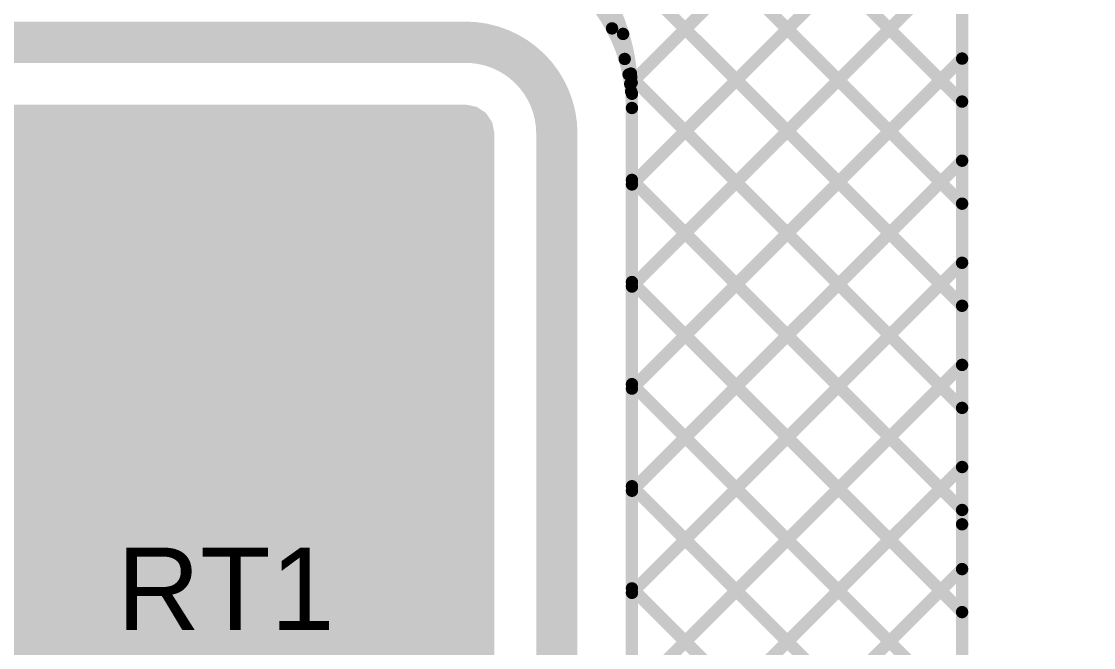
# Model space of a CAD drawing. Header units: inches. Extents: x -38 to 276, y -7 to 269.
# Drawn here: x 43.87 to 57.07, y 114.47 to 122.18 of the extents above; entities that cross this region are included whole.
import ezdxf

# ---------------------------------------------------------------- set-up
doc = ezdxf.new("R2010")
doc.units = ezdxf.units.IN
for name, color, linetype in [('Bottom Layer', 5, 'Continuous'), ('Bottom Overlay', 54, 'Continuous'), ('Top Layer', 1, 'Continuous'), ('Top Overlay', 2, 'Continuous')]:
    doc.layers.add(name, color=color, linetype=linetype)
doc.styles.add('Arial', font='', dxfattribs={"height": 0.2})
doc.styles.get('Arial').set_extended_font_data('Arial')

msp = doc.modelspace()

# ---------------------------------------------------------------- hatches: boundary and pattern name
at = {"layer": 'Bottom Layer'}
msp.add_hatch(color=5, dxfattribs=at).paths.add_polyline_path([(49.47251726, 121.12511208), (49.58761736, 121.04820342), (49.66452602, 120.93310332), (49.69111474, 120.79943074), (49.69083788, 120.7973327), (49.69083788, 102.27364864), (49.69157447999999, 102.26805556), (49.66110209999999, 102.11486562), (49.57115816, 101.98025578), (49.43654832, 101.89031184), (49.28335838, 101.85983946), (49.27776529999999, 101.86057606), (47.26595068, 101.86057606), (47.22792688, 101.89859986), (46.99807466, 102.0313047), (46.74170738, 102.099999), (46.4762977, 102.099999), (46.21993042, 102.0313047), (45.9900782, 101.89859986), (45.80240267999999, 101.71092434), (45.66969784, 101.48107212), (45.60100354, 101.22470484), (45.60100354, 100.95929516), (45.66969784, 100.70292788), (45.80240267999999, 100.47307566), (45.9900782, 100.28540014), (46.14777917999999, 100.1943513), (46.11374825999999, 100.0673513), (45.339, 100.0673513), (45.339, 100.2026825), (43.053, 100.2026825), (43.053, 100.0833533), (41.41267561999999, 100.0833533), (41.41179678, 100.08547674), (41.40967334, 100.08635558), (41.40967334, 100.30259594), (42.061003, 100.30259594), (42.061003, 105.12859594), (38.96500208, 105.12859594), (38.96500208, 100.30259594), (39.61633174, 100.30259594), (39.61633174, 100.076), (39.61539702, 100.076), (39.64973274, 99.72738754), (39.7514191, 99.39217357999999), (39.91654704, 99.08323845999999), (40.13877418, 98.81245414), (40.4095585, 98.590227), (40.71849362, 98.42509906), (41.05370758, 98.32341269999999), (41.40232003999999, 98.28907697999999), (41.40232003999999, 98.2900117), (43.053, 98.2900117), (43.053, 98.17068249999998), (45.339, 98.17068249999998), (45.339, 98.2740097), (47.85257384, 98.2740097), (47.85499954, 98.26568104), (47.75972668, 98.1386785), (47.0269951, 98.1386785), (47.0269951, 97.16199261999999), (46.89999256, 97.06454044), (46.76858566, 97.09975245999999), (46.50317597999999, 97.09975245999999), (46.2468087, 97.03105816), (46.01695648, 96.89835332), (45.82928096, 96.7106778), (45.69657612, 96.48082558), (45.62788182, 96.2244583), (45.62788182, 95.95904861999999), (45.69657612, 95.70268134), (45.82928096, 95.47282912), (46.01695648, 95.28515359999999), (46.2468087, 95.15244875999998), (46.39504056, 95.11273077999999), (46.43695818, 95.09536734), (46.4819365, 95.0894466), (46.50317597999999, 95.08375446), (46.52516222, 95.08375446), (46.63588082, 95.0691774), (46.74659942, 95.08375446), (46.76858566, 95.08375446), (46.78982514, 95.0894466), (46.83480346, 95.09536734), (46.87672108, 95.11273077999999), (47.02495294, 95.15244875999998), (47.1340053, 95.21541027999999), (47.24399237999999, 95.15191028), (47.24399237999999, 94.6212992), (46.38030601999999, 94.6212992), (46.38030601999999, 91.82729919999998), (49.13699342, 91.82729919999998), (49.13699342, 90.06288058), (50.95299181999999, 90.06288058), (50.95299181999999, 90.25229345999999), (51.40641992, 90.25229345999999), (51.40641992, 90.13186952), (53.31141992, 90.13186952), (53.31141992, 91.33632736), (54.49386612, 91.33632736), (54.49386612, 90.13183649999999), (56.39886611999999, 90.13183649999999), (56.39886611999999, 90.18821433999999), (57.82277741999999, 90.18821433999999), (57.85964551999999, 90.06668296), (57.8374002, 90.05181888), (57.80132712, 90.01574579999999), (57.75891166, 89.98740448), (57.5820159, 89.81051126), (54.49358418, 86.72207954), (54.34662993999999, 86.58888955999998), (54.00680588, 86.3618288), (53.64104334, 86.21032541999999), (53.24018308, 86.13058973999999), (53.04211134000001, 86.120859), (42.78003382, 86.120859), (42.72742787999999, 86.24785899999999), (42.955464, 86.47589511999999), (43.218989, 86.87028853999999), (43.4005101, 87.30851727999999), (43.49304737999999, 87.77373605999999), (43.49304737999999, 88.2480709), (43.4005101, 88.71328967999999), (43.218989, 89.15151841999999), (42.955464, 89.54591183999999), (42.62005953999999, 89.8813163), (42.22566611999999, 90.1448413), (41.78743738, 90.3263624), (41.3222186, 90.41889968), (40.84788376, 90.41889968), (40.38266498, 90.3263624), (39.94443623999999, 90.1448413), (39.55004281999999, 89.8813163), (39.21463836, 89.54591183999999), (38.95111336, 89.15151841999999), (38.76959226, 88.71328967999999), (38.67705497999999, 88.2480709), (38.67705497999999, 87.77373605999999), (38.76959226, 87.30851727999999), (38.95111336, 86.87028853999999), (39.21463836, 86.47589511999999), (39.44267447999999, 86.24785899999999), (39.39006853999999, 86.120859), (34.2978105, 86.120859), (34.22464833999999, 86.12445056), (34.06892602, 86.15542586), (33.93406471999999, 86.21128808), (33.81270352, 86.29237758), (33.7094703, 86.3956108), (33.6283808, 86.516972), (33.57251858, 86.65183329999999), (33.54154328, 86.80755561999999), (33.53795172, 86.88072285999999), (33.5379441, 106.17197968), (33.53794918, 106.32208098), (33.52799746, 106.37211644), (33.528, 106.42313488), (33.4694403, 106.71757168), (33.44991786, 106.76470646), (33.43996614, 106.81474192), (33.32508702, 107.09209468), (33.29674062, 107.13451776), (33.27722072, 107.18164492), (33.11043669999999, 107.43125834), (33.07436616, 107.46732888), (33.0460223, 107.50974942), (32.83374687999999, 107.72202484), (32.79132888, 107.7503687), (32.75525326, 107.78644178), (32.50564238, 107.95322326), (32.45851013999999, 107.9727457), (32.41609214, 108.00108702), (32.31001666, 108.0450214), (32.3352795, 108.17202394), (46.06427922, 108.1720214), (46.19186595999999, 108.17201632), (46.26660545999999, 108.18185374), (46.34182248, 108.18678134), (46.59209376, 108.23655772), (46.66347792, 108.26078678), (46.7362794, 108.28029398), (46.97203204, 108.37794174), (47.0372948, 108.4156201), (47.10491214, 108.44896522), (47.31708088, 108.59073278), (47.37375082, 108.64043042), (47.43355258, 108.68631806), (47.61398655999999, 108.8667495), (47.6598742, 108.9265538), (47.7095693, 108.98321866), (47.85133432, 109.19538994), (47.88467436, 109.26299204), (47.92236034, 109.32827004), (48.0200081, 109.56402014), (48.03951275999999, 109.636814), (48.06374436, 109.70820324), (48.11352328, 109.95847198), (48.11845342, 110.03370424), (48.1282883, 110.10843612), (48.12828321999999, 110.23602286), (48.1282883, 116.205), (48.1265484, 116.21821816), (48.12782856, 116.23144648), (48.12211864, 116.39726784), (48.10971582, 116.47161618), (48.10219742, 116.54662492), (48.02628952, 116.86966466), (47.99962206, 116.94015474), (47.9776155, 117.01225518), (47.84014561999999, 117.31427896), (47.8002346, 117.37821838), (47.76459078, 117.44462668), (47.57084212, 117.71402924), (47.519209, 117.76897198), (47.47130205999999, 117.82714052), (47.22871682, 118.05356628), (47.1673809, 118.0973635), (47.10902948, 118.14508248), (46.826932, 118.31983194), (46.75821484, 118.35082502), (46.69168715999999, 118.3862377), (46.38091562, 118.5025951), (46.30750199999999, 118.51958008), (46.2353152, 118.5413428), (45.90781775999999, 118.5948352), (45.83245596, 118.597172), (45.75744976, 118.60442878), (45.60489482, 118.59917098), (27.19886102, 118.59917606), (27.19882292, 118.59917098), (27.04814758, 118.59917352), (26.9734284, 118.58933864), (26.89819106, 118.58440596), (26.60253252, 118.5255948), (26.53114836, 118.5013632), (26.45835704, 118.48185854), (26.17985366, 118.36649936), (26.11458074, 118.32881592), (26.0469761, 118.29547588), (25.79632636, 118.1279959), (25.73965388, 118.07829572), (25.67986482, 118.03241824), (25.46670547999999, 117.81926144), (25.420828, 117.75947238), (25.3711202, 117.70279228), (25.20364276, 117.45214508), (25.1703078, 117.38454806), (25.13261674, 117.31926498), (25.01725756, 117.0407616), (24.99774528, 116.96794742), (24.9735213, 116.8965785), (24.91471268, 116.6009225), (24.90978254, 116.52570802), (24.89994512, 116.45098376), (24.89994512, 116.30026016), (24.89994512, 110.6305763), (24.89994512, 110.46412756), (24.90978508, 110.3893906), (24.91471268, 110.31418882), (24.93370172, 110.218728), (24.8260362, 110.109), (19.81200508, 110.109), (19.81200508, 107.31500254), (19.81200254, 107.31500254), (19.76886318, 107.2058689), (17.27201016, 107.2058689), (17.27201016, 106.1842936), (12.9539365, 106.1842936), (12.9539365, 106.3041689), (12.95381458, 106.3041689), (12.95381458, 108.05667238), (11.37343674, 108.05667238), (11.37343674, 108.86687142), (11.61881598, 108.86687142), (11.61881598, 109.81687206), (11.61881598, 110.49404368), (11.63764246, 110.51286762), (11.68627076, 110.52589782), (11.73618938, 110.53246626), (11.78276282, 110.55175502), (11.83144192, 110.56479792), (11.87581826, 110.5831799), (12.00281826, 110.50287018), (12.00281826, 108.86687142), (14.23881582, 108.86687142), (14.23881582, 108.91629474), (16.25158294, 108.91629474), (16.25158294, 108.91166178), (16.70570446, 108.95638864), (17.14237618, 109.08885218), (17.54481378, 109.3039597), (17.89755374, 109.59344604), (18.18704008, 109.946186), (18.4021476, 110.3486236), (18.53461114, 110.78529532), (18.579338, 111.23941684), (18.57470504, 111.23941684), (18.57470504, 113.2150009), (19.95699336, 113.2150009), (19.95699336, 115.1309991), (19.7425691, 115.1309991), (19.7425691, 120.84026632), (19.74271642, 120.84026632), (19.76639176, 120.95928564), (19.83380844, 121.0601846), (19.9347074, 121.12760128), (20.05372672, 121.15127662), (20.05372672, 121.15142394), (49.33674664, 121.15142394), (49.33884467999999, 121.1517008)])
h = msp.add_hatch(color=5, dxfattribs=at)
edge = h.paths.add_edge_path()
edge.add_arc((27.19886281605377, 116.3002583639462), 1.530341636054822, 90.00006724400521, 179.999932755995, ccw=False)
edge.add_line((27.19886102, 117.8306), (45.61810282, 117.8306))
edge.add_arc((45.67611681664724, 116.1470052393801), 1.684593999097036, 1.9728858924630117, 91.9735405291899, ccw=False)
edge.add_line((47.35971224, 116.205), (47.35971224, 110.23599492))
edge.add_arc((46.06434959582116, 110.2359601041081), 1.295362644646722, -90.00165230246682, 0.0015399576905110735, ccw=False)
edge.add_line((46.06431223999999, 108.94059746), (27.35849748, 108.9406))
edge.add_arc((27.35849748, 110.6305763), 1.6899763, 180, 270, ccw=False)
edge.add_line((25.66852118, 110.6305763), (25.66852118, 116.30026016))
at = {"layer": 'Top Layer'}
h = msp.add_hatch(color=1, dxfattribs=at)
h.paths.add_polyline_path([(48.354996, 100.7194455), (47.65704464, 100.7194455), (47.57973212, 100.82020222), (47.61700154, 100.95929516), (47.61700154, 101.22470484), (47.54830724, 101.48107212), (47.4156024, 101.71092434), (47.22792688, 101.89859986), (46.99807466, 102.0313047), (46.74170738, 102.099999), (46.4762977, 102.099999), (46.21993042, 102.0313047), (45.9900782, 101.89859986), (45.80240267999999, 101.71092434), (45.66969784, 101.48107212), (45.60100354, 101.22470484), (45.60100354, 100.95929516), (45.63827295999999, 100.82020222), (45.56096044, 100.7194455), (11.11535496, 100.7194455), (11.01499702, 100.78376846), (11.01499702, 117.3100016), (11.01499702, 119.9259984), (11.01499702, 120.523), (48.35499346, 120.523)])
h.paths.add_polyline_path([(28.93916742, 115.73467074), (28.46483258, 115.73467074), (27.9996138, 115.64213346), (27.56138506, 115.46061236), (27.16699164, 115.19708736), (26.83158464, 114.86168036), (26.56805964, 114.46728694), (26.38653854, 114.0290582), (26.29400126, 113.56383942), (26.29400126, 113.08950458), (26.38653854, 112.6242858), (26.56805964, 112.18605706), (26.83158464, 111.79166364), (27.16699164, 111.45625664), (27.56138506, 111.19273164), (27.9996138, 111.01121054), (28.46483258, 110.91867326), (28.93916742, 110.91867326), (29.4043862, 111.01121054), (29.84261494, 111.19273164), (30.23700836, 111.45625664), (30.57241536, 111.79166364), (30.83594036, 112.18605706), (31.01746146, 112.6242858), (31.10999873999999, 113.08950458), (31.10999873999999, 113.56383942), (31.01746146, 114.0290582), (30.83594036, 114.46728694), (30.57241536, 114.86168036), (30.23700836, 115.19708736), (29.84261494, 115.46061236), (29.4043862, 115.64213346)], flags=0)
h.paths.add_polyline_path([(46.40678298, 112.149001), (46.04921702, 112.149001), (45.70383289999999, 112.05645356), (45.39417134, 111.87767058), (45.14133212, 111.62483136), (44.96254914, 111.3151698), (44.8700017, 110.96978568), (44.8700017, 110.61221972), (44.96254914, 110.2668356), (45.14133212, 109.95717404), (45.39417134, 109.70433482), (45.70383289999999, 109.52555184), (46.04921702, 109.4330044), (46.40678298, 109.4330044), (46.75216709999999, 109.52555184), (47.06182866, 109.70433482), (47.31466788, 109.95717404), (47.49345086, 110.2668356), (47.5859983, 110.61221972), (47.5859983, 110.96978568), (47.49345086, 111.3151698), (47.31466788, 111.62483136), (47.06182866, 111.87767058), (46.75216709999999, 112.05645356)], flags=0)
h.paths.add_polyline_path([(28.93916742, 105.73469328), (28.46483258, 105.73469328), (27.9996138, 105.642156), (27.56138506, 105.4606349), (27.16699164, 105.1971099), (26.83158464, 104.8617029), (26.56805964, 104.46730948), (26.38653854, 104.02908074), (26.29400126, 103.56386196), (26.29400126, 103.08952712), (26.38653854, 102.62430834), (26.56805964, 102.1860796), (26.83158464, 101.79168618), (27.16699164, 101.45627918), (27.56138506, 101.19275418), (27.9996138, 101.01123308), (28.46483258, 100.9186958), (28.93916742, 100.9186958), (29.4043862, 101.01123308), (29.84261494, 101.19275418), (30.23700836, 101.45627918), (30.57241536, 101.79168618), (30.83594036, 102.1860796), (31.01746146, 102.62430834), (31.10999873999999, 103.08952712), (31.10999873999999, 103.56386196), (31.01746146, 104.02908074), (30.83594036, 104.46730948), (30.57241536, 104.8617029), (30.23700836, 105.1971099), (29.84261494, 105.4606349), (29.4043862, 105.642156)], flags=0)

# ---------------------------------------------------------------- linework, layer by layer
at = {"layer": 'Bottom Layer'}
for points in [[(20.05372672, 121.92, 0.508, 0.508, 0), (49.33674664, 121.92, 0.508, 0.508, 0)], [(49.33674664, 121.92, 0.508, 0.508, -0.4142135623730951), (50.45941394, 120.7973327, 0.508, 0.508, 0)], [(50.45941394, 102.27364864, 0.508, 0.508, 0), (50.45941394, 120.7973327, 0.508, 0.508, 0)]]:
    msp.add_lwpolyline(points, format="xyseb", dxfattribs=at)
for points in [[(49.20974664, 121.92, 0.254, 0.254, 1), (49.46374664, 121.92, 0.254, 0.254, 1)], [(49.20974664, 121.92, 0.254, 0.254, 1), (49.46374664, 121.92, 0.254, 0.254, 1)], [(50.33241394, 120.7973327, 0.254, 0.254, 1), (50.58641393999999, 120.7973327, 0.254, 0.254, 1)], [(50.33241394, 120.7973327, 0.254, 0.254, 1), (50.58641393999999, 120.7973327, 0.254, 0.254, 1)]]:
    msp.add_lwpolyline(points, format="xyseb", close=True, dxfattribs=at)
at = {"layer": 'Bottom Overlay'}
for points in [[(45.59897153999999, 128.52399492, 0.1524, 0.1524, 0), (55.44833462, 118.67463184, 0.1524, 0.1524, 0)], [(46.85621058, 128.52399238, 0.1524, 0.1524, 0), (55.44833208, 119.93187088, 0.1524, 0.1524, 0)], [(48.11344707999999, 128.52399238, 0.1524, 0.1524, 0), (55.44833208, 121.18910738, 0.1524, 0.1524, 0)], [(51.38060589999999, 121.4225156, 0.1524, 0.1524, 0), (55.20665870000001, 125.2485684, 0.1524, 0.1524, 0)], [(51.3843397, 120.1690129, 0.1524, 0.1524, 0), (55.42593182, 124.21060502, 0.1524, 0.1524, 0)], [(51.3843397, 118.9117764, 0.1524, 0.1524, 0), (55.448327, 122.9757637, 0.1524, 0.1524, 0)], [(51.0844165, 122.4823433, 0.1524, 0.1524, -0.04912700331589597), (51.27496222, 122.02231882, 0.1524, 0.1524, 0)], [(55.44832954, 122.25412684, 0.1524, 0.1524, 0), (55.44833715999999, 115.9842613, 0.1524, 0.1524, 0)], [(51.27496222, 122.02231882, 0.1524, 0.1524, -0.04912710344245239), (51.37210197999999, 121.5339581, 0.1524, 0.1524, 0)], [(51.3843397, 117.6545399, 0.1524, 0.1524, 0), (55.44832954, 121.71852974, 0.1524, 0.1524, 0)], [(51.37210197999999, 121.5339581, 0.1524, 0.1524, -0.02454765824240098), (51.38433208, 121.28500508, 0.1524, 0.1524, 0)], [(51.37607454, 121.48965542, 0.1524, 0.1524, 0), (55.44833462, 117.41739534, 0.1524, 0.1524, 0)], [(51.3843397, 102.53965776, 0.1524, 0.1524, 0), (51.3843397, 121.285, 0.1524, 0.1524, 0)], [(51.3843397, 102.53965522, 0.1524, 0.1524, 0), (51.3843397, 121.285, 0.1524, 0.1524, 0)], [(51.3843397, 116.3973034, 0.1524, 0.1524, 0), (55.44833208, 120.46129578, 0.1524, 0.1524, 0)], [(51.3843397, 120.22415376, 0.1524, 0.1524, 0), (55.44833715999999, 116.1601563, 0.1524, 0.1524, 0)], [(51.3843397, 115.1400669, 0.1524, 0.1524, 0), (55.44833208, 119.20405928, 0.1524, 0.1524, 0)], [(51.3843397, 118.96691726, 0.1524, 0.1524, 0), (55.44833715999999, 114.9029198, 0.1524, 0.1524, 0)], [(51.3843397, 113.8828304, 0.1524, 0.1524, 0), (55.44833462, 117.94682532, 0.1524, 0.1524, 0)], [(51.3843397, 117.70968076, 0.1524, 0.1524, 0), (55.44833715999999, 113.6456833, 0.1524, 0.1524, 0)], [(51.3843397, 112.6255939, 0.1524, 0.1524, 0), (55.44833715999999, 116.68959136, 0.1524, 0.1524, 0)], [(51.3843397, 116.45244426, 0.1524, 0.1524, 0), (55.44833715999999, 112.3884468, 0.1524, 0.1524, 0)], [(55.44833715999999, 115.9842613, 0.1524, 0.1524, 0), (55.4483397, 107.696, 0.1524, 0.1524, 0)], [(51.3843397, 111.3683574, 0.1524, 0.1524, 0), (55.44833715999999, 115.43235486, 0.1524, 0.1524, 0)], [(51.3843397, 115.19520776, 0.1524, 0.1524, 0), (55.4483397, 111.13120776, 0.1524, 0.1524, 0)]]:
    msp.add_lwpolyline(points, format="xyseb", dxfattribs=at)
for points in [[(51.23686222, 122.02231882, 0.0762, 0.0762, 1), (51.31306221999999, 122.02231882, 0.0762, 0.0762, 1)], [(51.23686222, 122.02231882, 0.0762, 0.0762, 1), (51.31306221999999, 122.02231882, 0.0762, 0.0762, 1)], [(55.41022954, 121.71852974, 0.0762, 0.0762, 1), (55.48642954, 121.71852974, 0.0762, 0.0762, 1)], [(51.33400198, 121.5339581, 0.0762, 0.0762, 1), (51.41020198, 121.5339581, 0.0762, 0.0762, 1)], [(51.33400198, 121.5339581, 0.0762, 0.0762, 1), (51.41020198, 121.5339581, 0.0762, 0.0762, 1)], [(51.33797454, 121.48965542, 0.0762, 0.0762, 1), (51.41417454, 121.48965542, 0.0762, 0.0762, 1)], [(51.34250589999999, 121.4225156, 0.0762, 0.0762, 1), (51.4187059, 121.4225156, 0.0762, 0.0762, 1)], [(51.34623208, 121.28500508, 0.0762, 0.0762, 1), (51.42243208, 121.28500508, 0.0762, 0.0762, 1)], [(51.3462397, 121.285, 0.0762, 0.0762, 1), (51.4224397, 121.285, 0.0762, 0.0762, 1)], [(51.3462397, 121.285, 0.0762, 0.0762, 1), (51.4224397, 121.285, 0.0762, 0.0762, 1)], [(55.41023208, 121.18910738, 0.0762, 0.0762, 1), (55.48643207999999, 121.18910738, 0.0762, 0.0762, 1)], [(55.41023208, 120.46129578, 0.0762, 0.0762, 1), (55.48643207999999, 120.46129578, 0.0762, 0.0762, 1)], [(51.3462397, 120.22415376, 0.0762, 0.0762, 1), (51.4224397, 120.22415376, 0.0762, 0.0762, 1)], [(51.3462397, 120.1690129, 0.0762, 0.0762, 1), (51.4224397, 120.1690129, 0.0762, 0.0762, 1)], [(55.41023208, 119.93187088, 0.0762, 0.0762, 1), (55.48643207999999, 119.93187088, 0.0762, 0.0762, 1)], [(55.41023208, 119.20405928, 0.0762, 0.0762, 1), (55.48643207999999, 119.20405928, 0.0762, 0.0762, 1)], [(51.3462397, 118.96691726, 0.0762, 0.0762, 1), (51.4224397, 118.96691726, 0.0762, 0.0762, 1)], [(51.3462397, 118.9117764, 0.0762, 0.0762, 1), (51.4224397, 118.9117764, 0.0762, 0.0762, 1)], [(55.41023462, 118.67463184, 0.0762, 0.0762, 1), (55.48643462, 118.67463184, 0.0762, 0.0762, 1)], [(55.41023462, 117.94682532, 0.0762, 0.0762, 1), (55.48643462, 117.94682532, 0.0762, 0.0762, 1)], [(51.3462397, 117.70968076, 0.0762, 0.0762, 1), (51.4224397, 117.70968076, 0.0762, 0.0762, 1)], [(51.3462397, 117.6545399, 0.0762, 0.0762, 1), (51.4224397, 117.6545399, 0.0762, 0.0762, 1)], [(55.41023462, 117.41739534, 0.0762, 0.0762, 1), (55.48643462, 117.41739534, 0.0762, 0.0762, 1)], [(55.41023715999999, 116.68959136, 0.0762, 0.0762, 1), (55.48643715999999, 116.68959136, 0.0762, 0.0762, 1)], [(51.3462397, 116.45244426, 0.0762, 0.0762, 1), (51.4224397, 116.45244426, 0.0762, 0.0762, 1)], [(51.3462397, 116.3973034, 0.0762, 0.0762, 1), (51.4224397, 116.3973034, 0.0762, 0.0762, 1)], [(55.41023715999999, 116.1601563, 0.0762, 0.0762, 1), (55.48643715999999, 116.1601563, 0.0762, 0.0762, 1)], [(55.41023715999999, 115.9842613, 0.0762, 0.0762, 1), (55.48643715999999, 115.9842613, 0.0762, 0.0762, 1)], [(55.41023715999999, 115.9842613, 0.0762, 0.0762, 1), (55.48643715999999, 115.9842613, 0.0762, 0.0762, 1)], [(55.41023715999999, 115.43235486, 0.0762, 0.0762, 1), (55.48643715999999, 115.43235486, 0.0762, 0.0762, 1)], [(51.3462397, 115.19520776, 0.0762, 0.0762, 1), (51.4224397, 115.19520776, 0.0762, 0.0762, 1)], [(51.3462397, 115.1400669, 0.0762, 0.0762, 1), (51.4224397, 115.1400669, 0.0762, 0.0762, 1)], [(55.41023715999999, 114.9029198, 0.0762, 0.0762, 1), (55.48643715999999, 114.9029198, 0.0762, 0.0762, 1)]]:
    msp.add_lwpolyline(points, format="xyseb", close=True, dxfattribs=at)
at = {"layer": 'Top Overlay'}
for points in [[(46.48797662, 127.63498984, 0.1524, 0.1524, 0), (55.44833462, 118.67463184, 0.1524, 0.1524, 0)], [(47.74521312, 127.63498984, 0.1524, 0.1524, 0), (55.44833208, 119.93187088, 0.1524, 0.1524, 0)], [(49.00244961999999, 127.63498984, 0.1524, 0.1524, 0), (55.44833208, 121.18910738, 0.1524, 0.1524, 0)], [(51.3632958, 121.4052055, 0.1524, 0.1524, 0), (54.94723834, 124.98914804, 0.1524, 0.1524, 0)], [(51.3843397, 120.1690129, 0.1524, 0.1524, 0), (55.29093081999999, 124.07560402, 0.1524, 0.1524, 0)], [(51.3843397, 118.9117764, 0.1524, 0.1524, 0), (55.44695032, 122.97438702, 0.1524, 0.1524, 0)], [(55.44832954, 122.8596603, 0.1524, 0.1524, 0), (55.44833715999999, 115.9842613, 0.1524, 0.1524, 0)], [(50.91222482000001, 122.4295748, 0.1524, 0.1524, -0.04912769228290082), (51.13874964, 122.09055592, 0.1524, 0.1524, 0)], [(51.13874964, 122.09055592, 0.1524, 0.1524, -0.04912790695200738), (51.29478184, 121.71385614, 0.1524, 0.1524, 0)], [(51.29478184, 121.71385614, 0.1524, 0.1524, -0.04912762076961111), (51.37432448, 121.313956, 0.1524, 0.1524, 0)], [(51.3843397, 117.6545399, 0.1524, 0.1524, 0), (55.44832954, 121.71852974, 0.1524, 0.1524, 0)], [(51.34299611999999, 121.52273384, 0.1524, 0.1524, 0), (55.44833462, 117.41739534, 0.1524, 0.1524, 0)], [(51.37432448, 121.313956, 0.1524, 0.1524, -0.02454608839975613), (51.38433716, 121.11011338, 0.1524, 0.1524, 0)], [(51.3843397, 102.5396603, 0.1524, 0.1524, 0), (51.3843397, 121.11009052, 0.1524, 0.1524, 0)], [(51.3843397, 116.3973034, 0.1524, 0.1524, 0), (55.44833208, 120.46129578, 0.1524, 0.1524, 0)], [(51.3843397, 120.22415376, 0.1524, 0.1524, 0), (55.44833715999999, 116.1601563, 0.1524, 0.1524, 0)], [(51.3843397, 115.1400669, 0.1524, 0.1524, 0), (55.44833462, 119.20406182, 0.1524, 0.1524, 0)], [(51.3843397, 118.96691726, 0.1524, 0.1524, 0), (55.44833715999999, 114.9029198, 0.1524, 0.1524, 0)], [(51.3843397, 113.8828304, 0.1524, 0.1524, 0), (55.44833462, 117.94682532, 0.1524, 0.1524, 0)], [(51.3843397, 117.70968076, 0.1524, 0.1524, 0), (55.44833715999999, 113.6456833, 0.1524, 0.1524, 0)], [(51.3843397, 112.6255939, 0.1524, 0.1524, 0), (55.44833715999999, 116.68959136, 0.1524, 0.1524, 0)], [(51.3843397, 116.45244426, 0.1524, 0.1524, 0), (55.44833715999999, 112.3884468, 0.1524, 0.1524, 0)], [(55.44833715999999, 115.9842613, 0.1524, 0.1524, 0), (55.4483397, 107.696, 0.1524, 0.1524, 0)], [(51.3843397, 111.3683574, 0.1524, 0.1524, 0), (55.44833715999999, 115.43235486, 0.1524, 0.1524, 0)], [(51.3843397, 115.19520776, 0.1524, 0.1524, 0), (55.4483397, 111.13120776, 0.1524, 0.1524, 0)]]:
    msp.add_lwpolyline(points, format="xyseb", dxfattribs=at)
for points in [[(51.10064964, 122.09055592, 0.0762, 0.0762, 1), (51.17684964, 122.09055592, 0.0762, 0.0762, 1)], [(51.10064964, 122.09055592, 0.0762, 0.0762, 1), (51.17684964, 122.09055592, 0.0762, 0.0762, 1)], [(51.25668183999999, 121.71385614, 0.0762, 0.0762, 1), (51.33288184, 121.71385614, 0.0762, 0.0762, 1)], [(51.25668183999999, 121.71385614, 0.0762, 0.0762, 1), (51.33288184, 121.71385614, 0.0762, 0.0762, 1)], [(55.41022954, 121.71852974, 0.0762, 0.0762, 1), (55.48642954, 121.71852974, 0.0762, 0.0762, 1)], [(51.30489612, 121.52273384, 0.0762, 0.0762, 1), (51.38109612, 121.52273384, 0.0762, 0.0762, 1)], [(51.3251958, 121.4052055, 0.0762, 0.0762, 1), (51.4013958, 121.4052055, 0.0762, 0.0762, 1)], [(51.33622448, 121.313956, 0.0762, 0.0762, 1), (51.41242448, 121.313956, 0.0762, 0.0762, 1)], [(51.33622448, 121.313956, 0.0762, 0.0762, 1), (51.41242448, 121.313956, 0.0762, 0.0762, 1)], [(51.34623716, 121.11011338, 0.0762, 0.0762, 1), (51.42243715999999, 121.11011338, 0.0762, 0.0762, 1)], [(51.3462397, 121.11009052, 0.0762, 0.0762, 1), (51.4224397, 121.11009052, 0.0762, 0.0762, 1)], [(55.41023208, 121.18910738, 0.0762, 0.0762, 1), (55.48643207999999, 121.18910738, 0.0762, 0.0762, 1)], [(55.41023208, 120.46129578, 0.0762, 0.0762, 1), (55.48643207999999, 120.46129578, 0.0762, 0.0762, 1)], [(51.3462397, 120.22415376, 0.0762, 0.0762, 1), (51.4224397, 120.22415376, 0.0762, 0.0762, 1)], [(51.3462397, 120.1690129, 0.0762, 0.0762, 1), (51.4224397, 120.1690129, 0.0762, 0.0762, 1)], [(55.41023208, 119.93187088, 0.0762, 0.0762, 1), (55.48643207999999, 119.93187088, 0.0762, 0.0762, 1)], [(55.41023462, 119.20406182, 0.0762, 0.0762, 1), (55.48643462, 119.20406182, 0.0762, 0.0762, 1)], [(51.3462397, 118.96691726, 0.0762, 0.0762, 1), (51.4224397, 118.96691726, 0.0762, 0.0762, 1)], [(51.3462397, 118.9117764, 0.0762, 0.0762, 1), (51.4224397, 118.9117764, 0.0762, 0.0762, 1)], [(55.41023462, 118.67463184, 0.0762, 0.0762, 1), (55.48643462, 118.67463184, 0.0762, 0.0762, 1)], [(55.41023462, 117.94682532, 0.0762, 0.0762, 1), (55.48643462, 117.94682532, 0.0762, 0.0762, 1)], [(51.3462397, 117.70968076, 0.0762, 0.0762, 1), (51.4224397, 117.70968076, 0.0762, 0.0762, 1)], [(51.3462397, 117.6545399, 0.0762, 0.0762, 1), (51.4224397, 117.6545399, 0.0762, 0.0762, 1)], [(55.41023462, 117.41739534, 0.0762, 0.0762, 1), (55.48643462, 117.41739534, 0.0762, 0.0762, 1)], [(55.41023715999999, 116.68959136, 0.0762, 0.0762, 1), (55.48643715999999, 116.68959136, 0.0762, 0.0762, 1)], [(51.3462397, 116.45244426, 0.0762, 0.0762, 1), (51.4224397, 116.45244426, 0.0762, 0.0762, 1)], [(51.3462397, 116.3973034, 0.0762, 0.0762, 1), (51.4224397, 116.3973034, 0.0762, 0.0762, 1)], [(55.41023715999999, 116.1601563, 0.0762, 0.0762, 1), (55.48643715999999, 116.1601563, 0.0762, 0.0762, 1)], [(55.41023715999999, 115.9842613, 0.0762, 0.0762, 1), (55.48643715999999, 115.9842613, 0.0762, 0.0762, 1)], [(55.41023715999999, 115.9842613, 0.0762, 0.0762, 1), (55.48643715999999, 115.9842613, 0.0762, 0.0762, 1)], [(55.41023715999999, 115.43235486, 0.0762, 0.0762, 1), (55.48643715999999, 115.43235486, 0.0762, 0.0762, 1)], [(51.3462397, 115.19520776, 0.0762, 0.0762, 1), (51.4224397, 115.19520776, 0.0762, 0.0762, 1)], [(51.3462397, 115.1400669, 0.0762, 0.0762, 1), (51.4224397, 115.1400669, 0.0762, 0.0762, 1)], [(55.41023715999999, 114.9029198, 0.0762, 0.0762, 1), (55.48643715999999, 114.9029198, 0.0762, 0.0762, 1)]]:
    msp.add_lwpolyline(points, format="xyseb", close=True, dxfattribs=at)

# ---------------------------------------------------------------- texts
at = {"layer": 'Top Overlay', "style": 'Arial'}
msp.add_text('RT1', height=1.016, dxfattribs=at).set_placement((45.04304936, 114.6811651))

doc.saveas('drawing.dxf')
